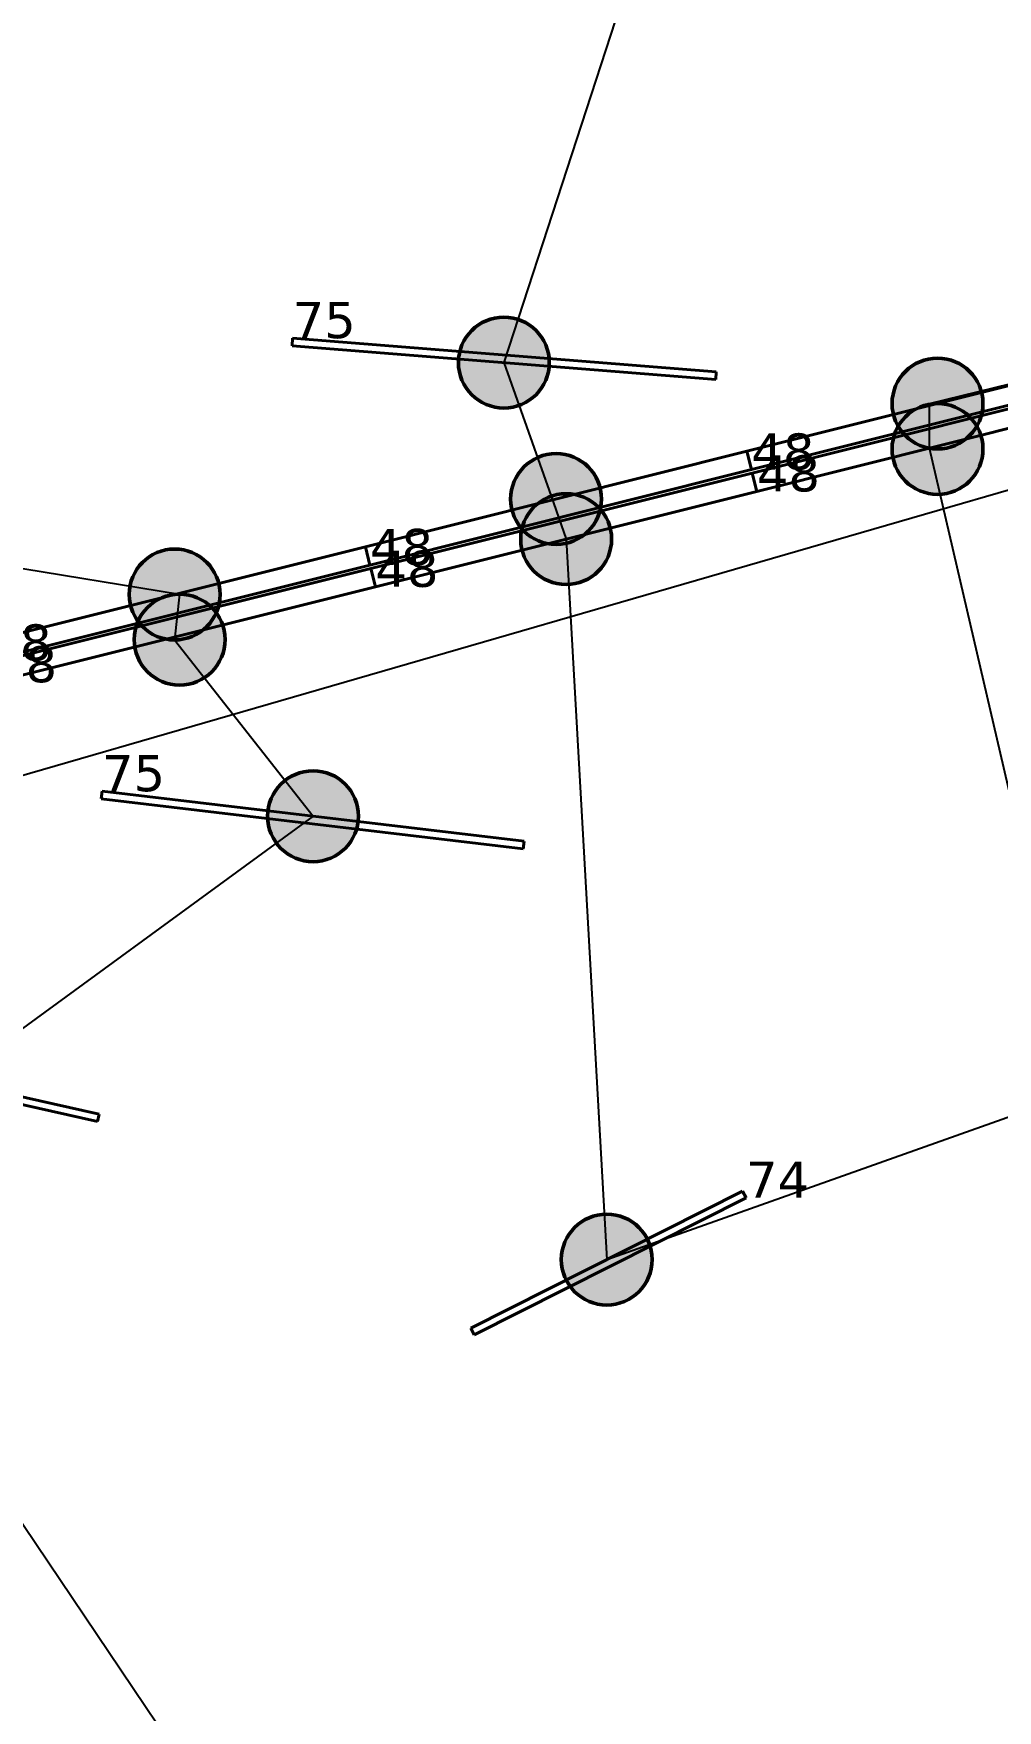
# Model space of a CAD drawing. Header units: millimetres. Extents: x -243740 to 150609, y -473655 to -165121.
# Drawn here: x 59625 to 64425, y -362383 to -354028 of the extents above; entities that cross this region are included whole.
import ezdxf

# ---------------------------------------------------------------- set-up
doc = ezdxf.new("R2010")
doc.units = ezdxf.units.MM
doc.linetypes.add('Штрих', pattern=[6.35, 3.175, -3.175])
for name, color, linetype in [('_Гр.ЩД-1C.10.4.I6.7', 6, 'Continuous'), ('_Гр.ЩД-1C.10.4.I6.8', 6, 'Continuous'), ('Вставка', 252, 'Continuous')]:
    doc.layers.add(name, color=color, linetype=linetype)
for name, color, linetype, lineweight in [('_освещение_dali', 3, 'Continuous', 50), ('A-ANNO-DIMS', 7, 'Continuous', 9), ('DLX_FL1_LUM 222', 5, 'Continuous', 40), ('DLX_LUM 12', 5, 'Continuous', 40), ('DLX_LUM 17', 5, 'Continuous', 40), ('АР_монолит', 252, 'Continuous', 50)]:
    doc.layers.add(name, color=color, linetype=linetype, lineweight=lineweight)
doc.styles.add('GOST 2.304', font='')
doc.styles.add('TableTextStyle', font='')
doc.styles.get('GOST 2.304').set_extended_font_data('GOST Common')
doc.styles.get('TableTextStyle').set_extended_font_data('VERDANA.TTF')
doc.linetypes.add('Truba', pattern='A,3e-05,[4,MSH_7,S=1,R=0,X=0,Y=0],-3.022072', length=3.022102)
doc.dimstyles.new('М-200', dxfattribs={"dimtxt": 400, "dimasz": 160, "dimexe": 200, "dimexo": 400, "dimgap": 50, "dimtad": 1, "dimdec": 0, "dimzin": 0, "dimdsep": 46, "dimtxsty": 'GOST 2.304', "dimblk": 'ARCHTICK', "dimcen": 180, "dimdle": 200, "dimadec": 0, "dimazin": 0, "dimtfac": 1, "dimtdec": 0, "dimtmove": 1, "dimatfit": 0, "dimfxl": 1, "dimtolj": 1, "dimtzin": 0, "dimarcsym": 0})

# ---------------------------------------------------------------- blocks, each defined once
blk = doc.blocks.new('_ArchTick')
at = {"color": 0, "linetype": 'ByBlock', "const_width": 0.15}
blk.add_lwpolyline([(-0.5, -0.5), (0.5, 0.5)], dxfattribs=at)
blk = doc.blocks.new('*D46')
at = {"layer": 'A-ANNO-DIMS', "color": 0, "lineweight": -2, "transparency": 16777216}
blk.add_arc((-165703.8, -113309.3), 107894.2, 269.999998, 325.999999, dxfattribs=at)
at = {"layer": 'Defpoints', "color": 0, "lineweight": 30, "transparency": 16777216}
for p in [(-165703.8, -113309.3), (-165703.8, -113309.3), (-75741.3, -173989.8), (-131171, -215527.9), (-165703.8, -221903.3)]:
    blk.add_point(p, dxfattribs=at)
at = {"layer": 'A-ANNO-DIMS', "color": 0, "lineweight": -2, "transparency": 16777216, "xscale": 160, "yscale": 160, "zscale": 160}
for p, rotation in [((-76255.4, -173643), 55.99999895826774), ((-165703.8, -221203.5), 179.9999981265246)]:
    blk.add_blockref('_ArchTick', p, dxfattribs=dict(at, rotation=rotation))
at = {"layer": 'A-ANNO-DIMS', "color": 0, "transparency": 16777216, "insert": (-114299.5, -207822), "char_height": 400, "attachment_point": 5, "rotation": 28.54122, "style": 'GOST 2.304'}
blk.add_mtext('\\A1;56,0%%D', dxfattribs=at)
blk = doc.blocks.new('A$Caabd1818')
at = {"layer": 'DLX_FL1_LUM 222'}
for points in [[(59207.2, 41412.6, 0), (61106.6, 41888.2, 0)], [(61106.6, 41888.2, 0), (59207.2, 41412.6, 0)], [(61106.6, 41888.2, 0), (59207.2, 41412.6, 0)], [(59207.2, 41412.6, 0), (61106.6, 41888.2, 0)], [(61129.4, 41797.1, 0), (59230.1, 41321.4, 0)], [(59230.1, 41321.4, 0), (61129.4, 41797.1, 0)], [(59230.1, 41321.4, 0), (61129.4, 41797.1, 0)], [(61129.4, 41797.1, 0), (59230.1, 41321.4, 0)], [(59234.4, 41303.8, 0), (61133.8, 41779.3, 0)], [(61133.8, 41779.3, 0), (59234.4, 41303.8, 0)], [(61133.8, 41779.3, 0), (59234.4, 41303.8, 0)], [(59234.4, 41303.8, 0), (61133.8, 41779.3, 0)], [(61156.7, 41688.1, 0), (59257.3, 41212.7, 0)], [(59257.3, 41212.7, 0), (61156.7, 41688.1, 0)], [(59257.3, 41212.7, 0), (61156.7, 41688.1, 0)], [(61156.7, 41688.1, 0), (59257.3, 41212.7, 0)], [(57307.9, 40936.9, 0), (59207.2, 41412.6, 0)], [(59207.2, 41412.6, 0), (57307.9, 40936.9, 0)], [(59207.2, 41412.6, 0), (57307.9, 40936.9, 0)], [(57307.9, 40936.9, 0), (59207.2, 41412.6, 0)], [(59207.2, 41412.6, 0), (59207.2, 41412.6, 0)], [(59207.2, 41412.6, 0), (59230.1, 41321.4, 0)], [(59230.1, 41321.4, 0), (59207.2, 41412.6, 0)], [(59207.2, 41412.6, 0), (59207.2, 41412.6, 0)], [(59230.1, 41321.4, 0), (59207.2, 41412.6, 0)], [(59207.2, 41412.6, 0), (59230.1, 41321.4, 0)], [(59230.1, 41321.4, 0), (59207.2, 41412.6, 0)], [(59207.2, 41412.6, 0), (59207.2, 41412.6, 0)], [(59207.2, 41412.6, 0), (59230.1, 41321.4, 0)], [(59207.2, 41412.6, 0), (59207.2, 41412.6, 0)], [(59207.2, 41412.6, 0), (59230.1, 41321.4, 0)], [(59230.1, 41321.4, 0), (59207.2, 41412.6, 0)], [(59230.1, 41321.4, 0), (57330.7, 40845.7, 0)], [(57330.7, 40845.7, 0), (59230.1, 41321.4, 0)], [(57330.7, 40845.7, 0), (59230.1, 41321.4, 0)], [(59230.1, 41321.4, 0), (57330.7, 40845.7, 0)], [(57335.1, 40828.4, 0), (59234.5, 41303.8, 0)], [(59234.5, 41303.8, 0), (57335.1, 40828.4, 0)], [(59234.5, 41303.8, 0), (57335.1, 40828.4, 0)], [(57335.1, 40828.4, 0), (59234.5, 41303.8, 0)], [(59230.1, 41321.4, 0), (59230.1, 41321.4, 0)], [(59230.1, 41321.4, 0), (59230.1, 41321.4, 0)], [(59230.1, 41321.4, 0), (59230.1, 41321.4, 0)], [(59230.1, 41321.4, 0), (59230.1, 41321.4, 0)], [(59257.3, 41212.7, 0), (59234.4, 41303.8, 0)], [(59234.4, 41303.8, 0), (59234.4, 41303.8, 0)], [(59234.4, 41303.8, 0), (59257.3, 41212.7, 0)], [(59234.4, 41303.8, 0), (59234.4, 41303.8, 0)], [(59234.4, 41303.8, 0), (59257.3, 41212.7, 0)], [(59257.3, 41212.7, 0), (59234.4, 41303.8, 0)], [(59234.5, 41303.8, 0), (59234.5, 41303.8, 0)], [(59234.5, 41303.8, 0), (59257.3, 41212.6, 0)], [(59257.3, 41212.6, 0), (59234.5, 41303.8, 0)], [(59234.5, 41303.8, 0), (59234.5, 41303.8, 0)], [(59257.3, 41212.6, 0), (59234.5, 41303.8, 0)], [(59234.5, 41303.8, 0), (59257.3, 41212.6, 0)], [(59257.3, 41212.6, 0), (57357.9, 40737.2, 0)], [(57357.9, 40737.2, 0), (59257.3, 41212.6, 0)], [(57357.9, 40737.2, 0), (59257.3, 41212.6, 0)], [(59257.3, 41212.6, 0), (57357.9, 40737.2, 0)], [(59257.3, 41212.7, 0), (59257.3, 41212.7, 0)], [(59257.3, 41212.7, 0), (59257.3, 41212.7, 0)], [(59257.3, 41212.6, 0), (59257.3, 41212.6, 0)], [(59257.3, 41212.6, 0), (59257.3, 41212.6, 0)], [(55408.5, 40461.2, 0), (57307.9, 40936.9, 0)], [(57307.9, 40936.9, 0), (55408.5, 40461.2, 0)], [(57307.9, 40936.9, 0), (55408.5, 40461.2, 0)], [(55408.5, 40461.2, 0), (57307.9, 40936.9, 0)], [(57307.9, 40936.9, 0), (57307.9, 40936.9, 0)], [(57307.9, 40936.9, 0), (57330.7, 40845.7, 0)], [(57330.7, 40845.7, 0), (57307.9, 40936.9, 0)], [(57307.9, 40936.9, 0), (57307.9, 40936.9, 0)], [(57330.7, 40845.7, 0), (57307.9, 40936.9, 0)], [(57307.9, 40936.9, 0), (57330.7, 40845.7, 0)], [(57330.7, 40845.7, 0), (57307.9, 40936.9, 0)], [(57307.9, 40936.9, 0), (57307.9, 40936.9, 0)], [(57307.9, 40936.9, 0), (57330.7, 40845.7, 0)], [(57307.9, 40936.9, 0), (57307.9, 40936.9, 0)], [(57307.9, 40936.9, 0), (57330.7, 40845.7, 0)], [(57330.7, 40845.7, 0), (57307.9, 40936.9, 0)], [(57330.7, 40845.7, 0), (55431.4, 40370, 0)], [(55431.4, 40370, 0), (57330.7, 40845.7, 0)], [(55431.4, 40370, 0), (57330.7, 40845.7, 0)], [(57330.7, 40845.7, 0), (55431.4, 40370, 0)], [(55435.6, 40353, 0), (57335, 40828.4, 0)], [(57335, 40828.4, 0), (55435.6, 40353, 0)], [(57335, 40828.4, 0), (55435.6, 40353, 0)], [(55435.6, 40353, 0), (57335, 40828.4, 0)], [(57330.7, 40845.7, 0), (57330.7, 40845.7, 0)], [(57330.7, 40845.7, 0), (57330.7, 40845.7, 0)], [(57330.7, 40845.7, 0), (57330.7, 40845.7, 0)], [(57330.7, 40845.7, 0), (57330.7, 40845.7, 0)], [(57335, 40828.4, 0), (57335, 40828.4, 0)], [(57335, 40828.4, 0), (57357.9, 40737.2, 0)], [(57357.9, 40737.2, 0), (57335, 40828.4, 0)], [(57335, 40828.4, 0), (57335, 40828.4, 0)], [(57357.9, 40737.2, 0), (57335, 40828.4, 0)], [(57335, 40828.4, 0), (57357.9, 40737.2, 0)], [(57357.9, 40737.2, 0), (57335.1, 40828.4, 0)], [(57335.1, 40828.4, 0), (57335.1, 40828.4, 0)], [(57335.1, 40828.4, 0), (57357.9, 40737.2, 0)], [(57335.1, 40828.4, 0), (57335.1, 40828.4, 0)], [(57335.1, 40828.4, 0), (57357.9, 40737.2, 0)], [(57357.9, 40737.2, 0), (57335.1, 40828.4, 0)], [(57357.9, 40737.2, 0), (55458.5, 40261.8, 0)], [(55458.5, 40261.8, 0), (57357.9, 40737.2, 0)], [(55458.5, 40261.8, 0), (57357.9, 40737.2, 0)], [(57357.9, 40737.2, 0), (55458.5, 40261.8, 0)], [(57357.9, 40737.2, 0), (57357.9, 40737.2, 0)], [(57357.9, 40737.2, 0), (57357.9, 40737.2, 0)], [(57357.9, 40737.2, 0), (57357.9, 40737.2, 0)], [(57357.9, 40737.2, 0), (57357.9, 40737.2, 0)]]:
    blk.add_polyline3d(points, dxfattribs=at)
at = {"layer": 'DLX_LUM 12'}
for points in [[(54503.3, 38442.5, 0), (55982.4, 38109.6, 0)], [(55982.4, 38109.6, 0), (54503.3, 38442.5, 0)], [(55982.4, 38109.6, 0), (54503.3, 38442.5, 0)], [(54503.3, 38442.5, 0), (55982.4, 38109.6, 0)], [(55974, 38072.6, 0), (54495, 38405.4, 0)], [(54495, 38405.4, 0), (55974, 38072.6, 0)], [(54495, 38405.4, 0), (55974, 38072.6, 0)], [(55974, 38072.6, 0), (54495, 38405.4, 0)], [(55982.4, 38109.6, 0), (55974, 38072.6, 0)], [(55974, 38072.6, 0), (55982.4, 38109.6, 0)], [(55974, 38072.6, 0), (55982.4, 38109.6, 0)], [(55982.4, 38109.6, 0), (55974, 38072.6, 0)], [(55982.4, 38109.6, 0), (55982.4, 38109.6, 0)], [(55982.4, 38109.6, 0), (55982.4, 38109.6, 0)], [(55974, 38072.6, 0), (55974, 38072.6, 0)], [(55974, 38072.6, 0), (55974, 38072.6, 0)], [(57833.2, 37043.5, 0), (59186.5, 37726.9, 0)], [(59186.5, 37726.9, 0), (57833.2, 37043.5, 0)], [(59186.5, 37726.9, 0), (57833.2, 37043.5, 0)], [(57833.2, 37043.5, 0), (59186.5, 37726.9, 0)], [(59203.6, 37692.9, 0), (57850.4, 37009.6, 0)], [(57850.4, 37009.6, 0), (59203.6, 37692.9, 0)], [(57850.4, 37009.6, 0), (59203.6, 37692.9, 0)], [(59203.6, 37692.9, 0), (57850.4, 37009.6, 0)], [(59186.5, 37726.9, 0), (59186.5, 37726.9, 0)], [(59186.5, 37726.9, 0), (59203.6, 37692.9, 0)], [(59203.6, 37692.9, 0), (59186.5, 37726.9, 0)], [(59186.5, 37726.9, 0), (59186.5, 37726.9, 0)], [(59203.6, 37692.9, 0), (59186.5, 37726.9, 0)], [(59186.5, 37726.9, 0), (59203.6, 37692.9, 0)], [(59203.6, 37692.9, 0), (59203.6, 37692.9, 0)], [(59203.6, 37692.9, 0), (59203.6, 37692.9, 0)], [(57850.4, 37009.6, 0), (57833.2, 37043.5, 0)], [(57833.2, 37043.5, 0), (57833.2, 37043.5, 0)], [(57833.2, 37043.5, 0), (57850.4, 37009.6, 0)], [(57833.2, 37043.5, 0), (57833.2, 37043.5, 0)], [(57833.2, 37043.5, 0), (57850.4, 37009.6, 0)], [(57850.4, 37009.6, 0), (57833.2, 37043.5, 0)], [(57850.4, 37009.6, 0), (57850.4, 37009.6, 0)], [(57850.4, 37009.6, 0), (57850.4, 37009.6, 0)]]:
    blk.add_polyline3d(points, dxfattribs=at)
at = {"layer": 'DLX_LUM 17'}
for points in [[(56942.9, 41938.3, 0), (56945.9, 41976.2, 0)], [(56945.9, 41976.2, 0), (56942.9, 41938.3, 0)], [(56945.9, 41976.2, 0), (56942.9, 41938.3, 0)], [(56942.9, 41938.3, 0), (56945.9, 41976.2, 0)], [(56945.9, 41976.2, 0), (56945.9, 41976.2, 0)], [(56945.9, 41976.2, 0), (59055.3, 41808.4, 0)], [(59055.3, 41808.4, 0), (56945.9, 41976.2, 0)], [(56945.9, 41976.2, 0), (56945.9, 41976.2, 0)], [(59055.3, 41808.4, 0), (56945.9, 41976.2, 0)], [(56945.9, 41976.2, 0), (59055.3, 41808.4, 0)], [(59052.3, 41770.6, 0), (56942.9, 41938.3, 0)], [(56942.9, 41938.3, 0), (56942.9, 41938.3, 0)], [(56942.9, 41938.3, 0), (59052.3, 41770.6, 0)], [(56942.9, 41938.3, 0), (56942.9, 41938.3, 0)], [(56942.9, 41938.3, 0), (59052.3, 41770.6, 0)], [(59052.3, 41770.6, 0), (56942.9, 41938.3, 0)], [(59055.3, 41808.4, 0), (59052.3, 41770.6, 0)], [(59052.3, 41770.6, 0), (59055.3, 41808.4, 0)], [(59052.3, 41770.6, 0), (59055.3, 41808.4, 0)], [(59055.3, 41808.4, 0), (59052.3, 41770.6, 0)], [(59055.3, 41808.4, 0), (59055.3, 41808.4, 0)], [(59055.3, 41808.4, 0), (59055.3, 41808.4, 0)], [(59052.3, 41770.6, 0), (59052.3, 41770.6, 0)], [(59052.3, 41770.6, 0), (59052.3, 41770.6, 0)], [(55992.2, 39681.2, 0), (55996.7, 39718.9, 0)], [(55996.7, 39718.9, 0), (55992.2, 39681.2, 0)], [(55996.7, 39718.9, 0), (55992.2, 39681.2, 0)], [(55992.2, 39681.2, 0), (55996.7, 39718.9, 0)], [(55996.7, 39718.9, 0), (55996.7, 39718.9, 0)], [(55996.7, 39718.9, 0), (58097.9, 39469.2, 0)], [(58097.9, 39469.2, 0), (55996.7, 39718.9, 0)], [(55996.7, 39718.9, 0), (55996.7, 39718.9, 0)], [(58097.9, 39469.2, 0), (55996.7, 39718.9, 0)], [(55996.7, 39718.9, 0), (58097.9, 39469.2, 0)], [(58093.4, 39431.5, 0), (55992.2, 39681.2, 0)], [(55992.2, 39681.2, 0), (55992.2, 39681.2, 0)], [(55992.2, 39681.2, 0), (58093.4, 39431.5, 0)], [(55992.2, 39681.2, 0), (55992.2, 39681.2, 0)], [(55992.2, 39681.2, 0), (58093.4, 39431.5, 0)], [(58093.4, 39431.5, 0), (55992.2, 39681.2, 0)], [(58097.9, 39469.2, 0), (58093.4, 39431.5, 0)], [(58093.4, 39431.5, 0), (58097.9, 39469.2, 0)], [(58093.4, 39431.5, 0), (58097.9, 39469.2, 0)], [(58097.9, 39469.2, 0), (58093.4, 39431.5, 0)], [(58097.9, 39469.2, 0), (58097.9, 39469.2, 0)], [(58097.9, 39469.2, 0), (58097.9, 39469.2, 0)], [(58093.4, 39431.5, 0), (58093.4, 39431.5, 0)], [(58093.4, 39431.5, 0), (58093.4, 39431.5, 0)]]:
    blk.add_polyline3d(points, dxfattribs=at)
blk = doc.blocks.new('A$Cab2378fa')
at = {"lineweight": 25}
h = blk.add_hatch(color=0, dxfattribs=at)
h.paths.add_polyline_path([(162.3, -156.8, 0.442338), (147.8, 177.8), (0, 0)])
h.paths.add_polyline_path([(-141.6, -170.3), (0, 0), (-163.2, 157.6, 0.430096)])
at = {"lineweight": 25, "true_color": 0xfff5f5}
h = blk.add_hatch(color=7, dxfattribs=at)
h.dxf.hatch_style = 1
h.paths.add_polyline_path([(0, 0), (-141.6, -170.3, 0.174923), (3, -222.4, 0.197808), (162.3, -156.8)])
h.paths.add_polyline_path([(-163.2, 157.6), (0, 0), (147.8, 177.8, 0.175398), (3, 230.2, 0.209014)])
blk.add_circle((3, 3.9), 226.3)
blk = doc.blocks.new('Оси200')
at = {"layer": 'A-ANNO-DIMS'}
dim = blk.add_angular_dim_2l(base=(-131171, -215527.9), line1=((-165703.8, -113309.3), (-75741.3, -173989.8)), line2=((-165703.8, -113309.3), (-165703.8, -221903.3)), text='56,0%%D', dimstyle='М-200', override={"dimadec": 2, "dimtmove": 2}, dxfattribs=at)
dim.commit()
dim.dimension.update_dxf_attribs({"geometry": '*D46', "text_midpoint": (-114299.5, -207822), "dimtype": 130})
blk = doc.blocks.new('A$C010e0e93')
at = {"layer": 'A-ANNO-DIMS'}
blk.add_blockref('Оси200', (404603.7, 213803.6), dxfattribs=at)

msp = doc.modelspace()

# ---------------------------------------------------------------- block references
at = {"layer": 'Вставка', "linetype": 'Truba', "lineweight": 30, "ltscale": 100}
msp.add_blockref('A$C010e0e93', (-234640, -397437.2), dxfattribs=at)

# ---------------------------------------------------------------- next in the draw order: linework, layer by layer
at = {"layer": '_Гр.ЩД-1C.10.4.I6.7', "ltscale": 100}
for points in [[(65503.6, -352088.8), (63753.6, -351910.2), (63751.7, -351703.3), (64162.4, -348922.8), (61967.3, -355667.4), (62202, -356333.4), (62277.3, -356546.9), (62479.6, -360136.6), (64831.3, -359301.3), (64086.1, -356094.1), (64086.1, -355871.4), (66025.9, -355395.7)], [(71772.6, -354189.7), (29115.1, -366547)]]:
    msp.add_lwpolyline(points, dxfattribs=at)
at = {"layer": '_Гр.ЩД-1C.10.4.I6.8', "ltscale": 100}
msp.add_lwpolyline([(54592.5, -354945.5), (56864.5, -356249.5), (60352.6, -356821.4), (60327.9, -357049.1), (61017, -357927.7), (59212.5, -359245.7), (58513.1, -357508.4), (58458.6, -357290.9), (56579.1, -357746.9), (56579.1, -357994.9), (57880.2, -358941.9), (61210.4, -363891.7)], dxfattribs=at)

# ---------------------------------------------------------------- next in the draw order: block references
at = {"layer": '_освещение_dali', "color": 5, "ltscale": 100}
for p in [(61964.3, -355671.3), (64123.6, -355875.3), (64123.6, -356101.6), (62224.3, -356351), (62274.3, -356550.8), (60324.9, -356826.7), (60349.7, -357051.6), (61014, -357931.6), (62476.6, -360140.5)]:
    msp.add_blockref('A$Cab2378fa', p, dxfattribs=at)
at = {"layer": 'Defpoints', "linetype": 'Truba', "ltscale": 100}
msp.add_blockref('A$Caabd1818', (3969.7, -397521.8), dxfattribs=at)

# ---------------------------------------------------------------- next in the draw order: texts
at = {"layer": '_освещение_dali', "color": 73, "true_color": 0x8cd86b, "style": 'TableTextStyle'}
for s, p in [('75', (60915.6, -355545.6)), ('48', (63199.7, -356200.4)), ('48', (63227, -356309.1)), ('48', (61300.4, -356676.1)), ('48', (61327.6, -356784.6)), ('74', (63173.3, -359828.8))]:
    msp.add_text(s, height=180, dxfattribs=at).set_placement(p)
at = {"layer": '_освещение_dali', "color": 103, "true_color": 0x82d989, "style": 'TableTextStyle'}
for s, p in [('48', (59401.1, -357151.8)), ('48', (59428.2, -357260)), ('75', (59966.4, -357802.9))]:
    msp.add_text(s, height=180, dxfattribs=at).set_placement(p)

doc.saveas('drawing.dxf')
